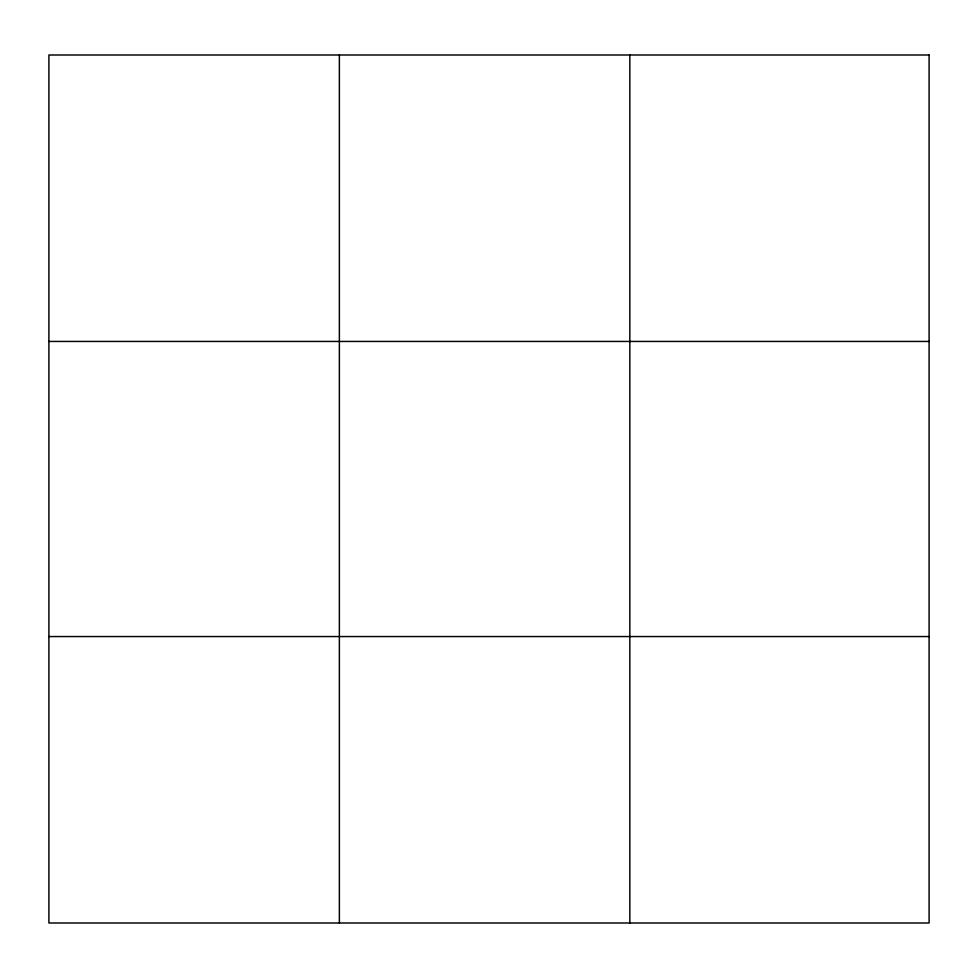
<?xml version="1.0" encoding="UTF-8"?>
<svg xmlns="http://www.w3.org/2000/svg" width="978" height="978" viewBox="0 0 978 978"><rect width="100%" height="100%" fill="white"/><g stroke="black" fill="none" stroke-linecap="round" stroke-linejoin="round"><path stroke-width="1.47" d="M339.366 923L339.366 55M629.832 923L629.832 55M48.9 341.444L929.1 341.444M48.9 636.556L929.1 636.556M929.1 55L929.1 923L48.9 923L48.9 55L929.1 55"/></g></svg>
